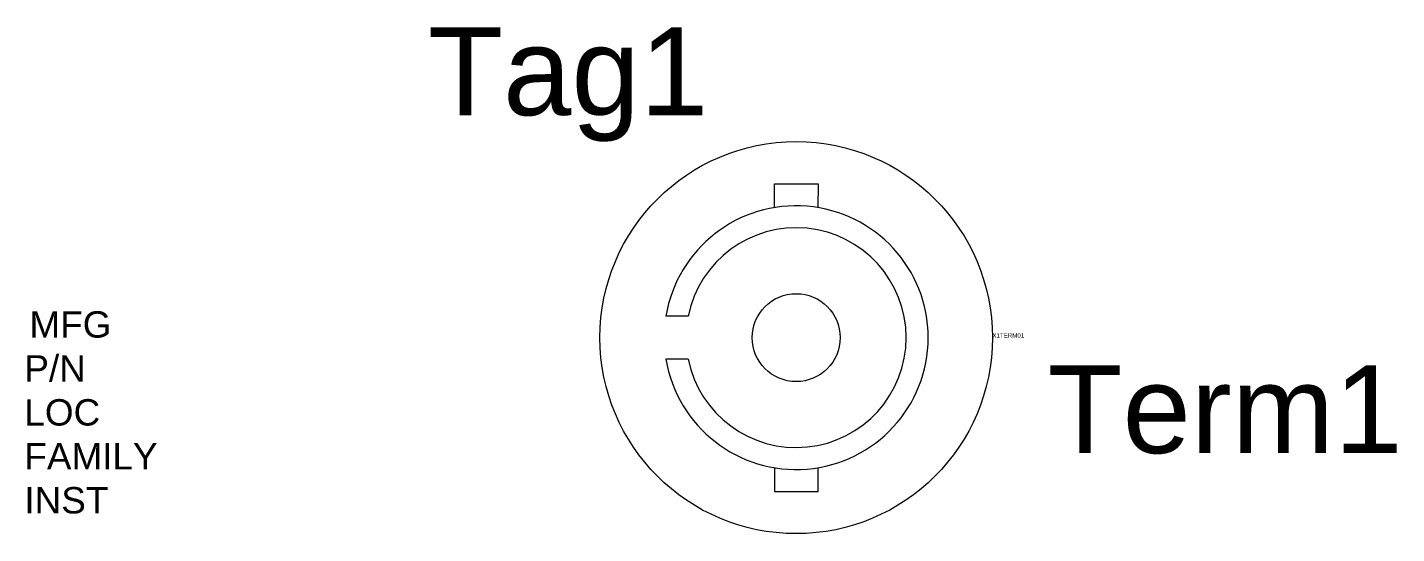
# Model space of a CAD drawing. Header units: inches. Extents: x -3.88 to 0.46, y -0.22 to 0.35.
# Drawn here: x -1.097 to 0.459, y -0.223 to 0.353 of the extents above; entities outside this region: 3.
import ezdxf
from ezdxf.enums import TextEntityAlignment as Align

# ---------------------------------------------------------------- set-up
doc = ezdxf.new("R2010")
doc.units = ezdxf.units.IN
doc.header["$MEASUREMENT"] = 0
doc.styles.add('INERCONNECT TABLES', font='arial.ttf', dxfattribs={"height": 0.1})
doc.styles.add('WD', font='arial.ttf', dxfattribs={"height": 1})

msp = doc.modelspace()

# ---------------------------------------------------------------- linework, layer by layer
for p, q in [((-0.2476, 0.175), (-0.198, 0.175)), ((-0.2476, 0.148), (-0.2476, 0.175)), ((-0.198, 0.175), (-0.1983, 0.148)), ((-0.3456, 0.0245), (-0.371, 0.0245)), ((-0.3456, -0.0245), (-0.371, -0.0245)), ((-0.2476, -0.148), (-0.2476, -0.175)), ((-0.198, -0.175), (-0.198, -0.1479)), ((-0.2476, -0.175), (-0.198, -0.175))]:
    msp.add_line(p, q)
for radius in [0.223, 0.05]:
    msp.add_circle((-0.223, 0), radius)
for radius, start, end in [(0.15, 189.406, 170.594), (0.125, 191.3099, 168.6901)]:
    msp.add_arc((-0.223, 0), radius, start, end)

# ---------------------------------------------------------------- texts
at = {"style": 'INERCONNECT TABLES', "flags": 8}
msp.add_attdef('Tag1', text='ST', height=0.1, dxfattribs=at).set_placement((-0.323, 0.223), align=Align.BOTTOM_RIGHT)
for tag, p in [('Desc1', (-3.5, 0.15)), ('Desc2', (-3.5, 0)), ('Desc3', (-3.5, -0.15))]:
    msp.add_attdef(tag, text='', height=0.1, dxfattribs=at).set_placement(p, align=Align.MIDDLE_RIGHT)
at = {"style": 'WD', "flags": 9}
for tag, p, height in [('MFG', (-1.0942, 0), 0.03), ('X1TERM01', (0, 0), 0.005), ('P/N', (-1.1, -0.05), 0.03), ('LOC', (-1.1, -0.1), 0.03), ('FAMILY', (-1.1, -0.15), 0.03), ('INST', (-1.1, -0.2), 0.03)]:
    msp.add_attdef(tag, p, '', height=height, dxfattribs=at)
at = {"linetype": 'Continuous', "style": 'INERCONNECT TABLES', "flags": 8}
msp.add_attdef('Term1', text='', height=0.1, dxfattribs=at).set_placement((0.0625, -0.0314), align=Align.TOP_LEFT)

doc.saveas('drawing.dxf')
